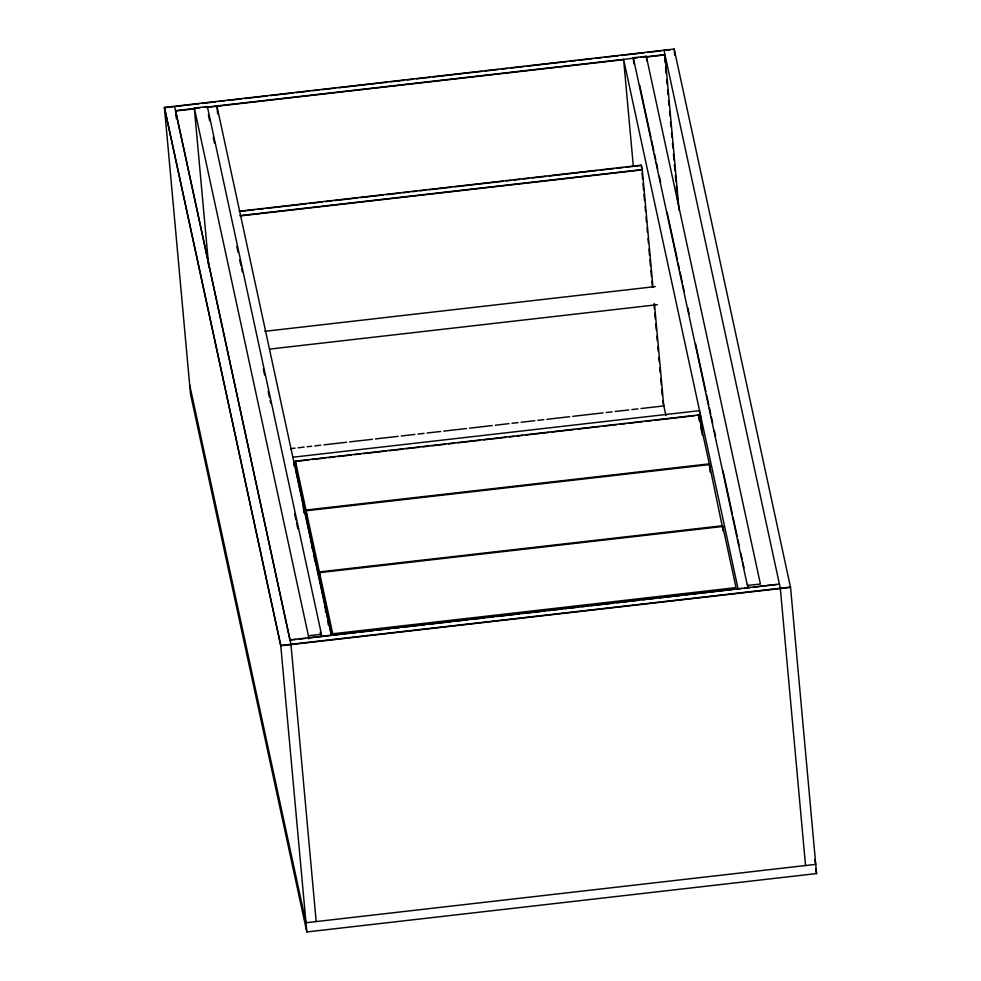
<?xml version="1.0" encoding="UTF-8"?>
<svg xmlns="http://www.w3.org/2000/svg" width="981" height="981" viewBox="0 0 981 981"><rect width="100%" height="100%" fill="white"/><g stroke="black" fill="none" stroke-linecap="round" stroke-linejoin="round"><path stroke-width="1.47" d="M164.428 107.432L280.75 645.449L790.514 587.067L816.572 873.568L306.82 931.95L190.486 393.933L164.428 107.432L674.18 49.05L790.539 587.374L280.787 645.756L164.452 107.738L173.196 106.733M176.175 106.389L198.971 103.778M202.012 103.434L215.685 101.865M218.726 101.521L224.808 100.822M227.85 100.479L241.522 98.909M244.563 98.566L267.359 95.954M270.4 95.598L293.196 92.987M296.237 92.643L309.91 91.074M312.951 90.73L319.033 90.031M322.075 89.688L335.747 88.118M338.788 87.775L387.421 82.196M390.463 81.852L404.135 80.283M407.176 79.939L413.259 79.24M416.3 78.897L429.972 77.327M433.013 76.984L481.646 71.405M484.688 71.061L498.36 69.492M501.401 69.148L507.484 68.449M510.525 68.106L524.197 66.536M527.238 66.193L566.748 61.668M569.789 61.312L575.872 60.614M578.913 60.27L592.585 58.701M595.626 58.357L601.709 57.658M604.75 57.315L618.422 55.745M621.464 55.402L644.259 52.79M647.301 52.434L660.973 50.877M669.839 49.859L663.99 50.215L780.312 588.232L805.536 865.524M194.312 108.033L207.347 106.537L321.449 634.278L308.414 635.774L194.312 108.033L208.83 267.58M633.272 57.756L646.295 56.26L760.398 584.014L747.375 585.498L633.272 57.756L633.824 63.839M199.891 107.873L175.574 110.669L176.298 118.578M204.453 107.358L637.589 57.756M640.63 57.401L664.946 54.617L679.085 210.167M195.366 108.707L175.611 110.976L290.008 640.103M206.758 107.407L623.941 59.62M646.737 57.021L664.971 54.924M239.18 211.209L641.304 165.151L642.285 169.86L240.161 215.918M240.737 211.332L254.386 209.775M257.427 209.431L263.497 208.732M266.525 208.389L305.986 203.864M309.015 203.521L322.675 201.951M325.704 201.608L331.774 200.909M334.815 200.565L357.575 197.954M360.603 197.61L383.375 194.998M386.404 194.655L400.064 193.085M403.093 192.742L409.163 192.043M412.204 191.7L416.753 191.185M419.782 190.829L425.852 190.142M428.893 189.787L451.652 187.187M454.694 186.831L503.253 181.277M506.282 180.921L510.831 180.406M513.872 180.063L519.942 179.364M522.971 179.02L529.041 178.321M532.082 177.978L545.73 176.408M548.771 176.065L597.331 170.498M600.36 170.154L614.02 168.585M617.049 168.242L623.119 167.543M626.16 167.199L639.82 165.63M240.137 215.612L642.261 169.554L652.954 287.126M264.674 331.333L655.259 286.599M269.849 349.077L657.393 304.686M290.474 448.673L295.023 448.145M298.052 447.802L304.122 447.103M307.163 446.76L311.713 446.232M314.754 445.889L320.812 445.19M323.853 444.847L346.612 442.247M349.653 441.891L372.412 439.292M375.441 438.936L398.212 436.337M401.241 435.981L414.902 434.424M417.931 434.068L424 433.381M427.042 433.026L440.69 431.468M443.731 431.125L466.49 428.513M469.531 428.17L492.29 425.558M495.319 425.214L508.98 423.645M512.008 423.302L518.078 422.603M521.119 422.259L534.78 420.69M537.809 420.346L543.879 419.647M546.92 419.304L569.679 416.692M572.708 416.349L603.057 412.878M606.099 412.523L612.169 411.824M615.197 411.48L628.858 409.923M631.887 409.567L637.957 408.881M640.998 408.525L663.757 405.926L654.474 303.877M292.804 457.232L699.478 410.659L699.747 413.7M295.428 461.131L305.998 510.046L307.065 521.806L296.495 472.903L295.428 461.131L698.693 414.951L709.275 463.854L710.097 471.947M308.929 459.893L293.748 461.634L294.165 466.196M311.958 459.549L325.618 457.98M328.66 457.637L334.729 456.938M337.758 456.594L351.419 455.025M354.448 454.681L360.518 453.982M363.559 453.639L386.318 451.027M389.347 450.684L403.007 449.126M406.048 448.771L419.696 447.213M422.737 446.858L428.807 446.171M431.836 445.815L445.497 444.258M448.525 443.903L454.595 443.216M457.637 442.86L480.396 440.261M483.437 439.905L506.196 437.305M509.225 436.962L513.786 436.435M516.815 436.091L522.885 435.392M525.926 435.049L548.686 432.437M551.714 432.094L574.474 429.482M577.515 429.138L600.274 426.527M603.315 426.183L616.963 424.614M620.004 424.27L626.074 423.571M629.103 423.228L642.763 421.658M645.792 421.315L651.862 420.616M654.903 420.273L694.352 415.76M697.393 415.404L700.422 415.061L702.224 434.841M305.998 510.046L709.275 463.854M320.444 583.683L307.225 522.542L306.158 510.77L709.435 464.589L723.046 530.145M306.158 510.77L319.377 571.911L722.654 525.73M722.813 526.466L319.536 572.646L332.755 633.787L736.032 587.607L722.813 526.466L723.205 530.88M296.103 639.489L289.996 639.882L779.392 584.136M299.144 639.134L305.226 638.447M308.267 638.091L331.37 635.443L216.948 106.23L217.647 113.845M334.104 635.136L356.9 632.524M359.929 632.181L373.614 630.611M376.655 630.268L390.328 628.698M393.369 628.343L399.451 627.656M402.492 627.3L425.288 624.689M428.329 624.345L451.125 621.733M454.154 621.39L467.839 619.82M470.88 619.477L484.553 617.907M487.594 617.552L493.676 616.865M496.717 616.509L519.513 613.898M522.554 613.554L545.35 610.942M548.391 610.599L562.064 609.029M565.105 608.686L578.778 607.116M581.819 606.761L587.901 606.074M590.942 605.718L613.738 603.107M616.779 602.763L639.575 600.151M642.616 599.808L656.289 598.238M659.33 597.895L682.126 595.283M685.167 594.927L707.963 592.316M711.004 591.972L733.8 589.36M736.841 589.017L741.391 588.49M744.432 588.146L750.514 587.447M753.555 587.104L776.351 584.492M814.757 859.883L815.726 864.359L305.974 922.741L189.652 384.724M815.603 869.092L816.572 873.568M639.612 85.102L650.918 137.414M651.568 140.406L653.824 150.878M654.474 153.87L655.774 159.842M656.412 162.834L657.711 168.818M659.33 176.286L660.618 182.27M667.08 212.166L677.43 260.002M678.067 262.994L679.367 268.978M680.017 271.97L682.273 282.43M682.923 285.422L684.211 291.394M687.767 307.85L689.067 313.822M695.529 343.718L705.866 391.566M706.516 394.546L708.773 405.018M709.422 408.01L710.722 413.982M711.36 416.974L712.66 422.958M714.278 430.426L715.566 436.41M722.997 470.794L732.378 514.142M733.015 517.134L737.222 536.57M737.871 539.562L739.159 545.546M740.778 553.014L742.065 558.998M742.715 561.99L744.003 567.962M747.559 584.406L748.209 587.398M738.019 588.563L623.597 59.351L633.285 165.887M662.69 400.628L665.915 415.576M331.566 635.112L320.603 584.418L319.377 571.911M208.377 114.875L209.664 120.859M213.22 137.303L214.52 143.287M236.813 246.427L238.113 252.411M239.72 259.891L241.019 265.863M241.669 268.855L242.307 271.847M263.325 369.015L264.612 375M268.169 391.444L269.456 397.428M270.106 400.407L270.756 403.399M294.668 514.032L295.968 520.004M296.618 522.996L297.905 528.98M320.211 632.132L321.179 636.62M674.18 49.05L674.769 55.439M700.029 416.741L700.446 421.315M700.863 425.877L701.268 430.438M698.693 414.951L699.232 420.837M664.713 58.137L665.13 62.698M665.547 67.26L666.099 73.354M666.651 79.436L667.068 84.01M667.62 90.093L668.036 94.654M668.588 100.749L669.005 105.31M669.557 111.405L669.974 115.966M670.526 122.049L670.943 126.623M671.495 132.705L671.911 137.279M672.463 143.361L672.88 147.923M673.432 154.017L673.984 160.099M674.401 164.673L674.953 170.755M675.369 175.317L675.921 181.411M676.338 185.973L676.89 192.068M677.442 198.15L677.859 202.711M646.295 56.26L646.712 60.822M641.304 165.151L641.611 168.511M642.028 173.073L642.58 179.167M642.996 183.741L643.548 189.824M643.965 194.397L644.517 200.492M645.069 206.574L645.486 211.148M646.038 217.242L646.454 221.804M647.019 227.899L647.423 232.472M647.987 238.567L648.392 243.129M648.956 249.223L649.508 255.318M649.925 259.879L650.477 265.974M650.894 270.548L651.445 276.642M651.862 281.204L652.414 287.298M653.935 304.049L654.352 308.623M654.768 313.184L655.32 319.279M655.737 323.853L656.289 329.935M656.853 336.029L657.258 340.603M657.822 346.698L658.239 351.259M658.791 357.354L659.207 361.928M659.759 368.01L660.176 372.584M660.728 378.678L661.28 384.773M661.697 389.334L662.249 395.429M327.298 614.192L328.292 624.958M324.736 601.427L325.692 612.046M314.202 555.356L314.754 561.426M311.075 536.533L311.357 539.562M311.627 542.591L312.179 548.661M303.178 505.276L303.865 512.855M308.414 635.774L308.696 638.815M316.176 921.576L290.952 644.272L174.655 106.573M280.75 645.449L306.82 931.95"/></g></svg>
